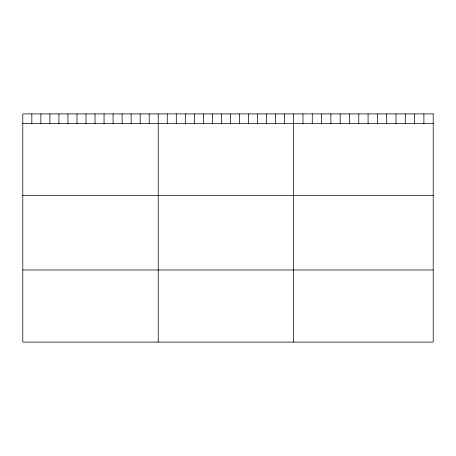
<?xml version="1.0" encoding="UTF-8"?>
<svg xmlns="http://www.w3.org/2000/svg" width="456" height="456" viewBox="0 0 456 456"><rect width="100%" height="100%" fill="white"/><g stroke="black" fill="none" stroke-linecap="round" stroke-linejoin="round"><path stroke-width="0.68" d="M22.8 123.525L433.2 123.525M22.8 195.658L433.2 195.658M22.8 269.975L433.2 269.975M423.898 113.897L423.898 123.525M414.595 113.897L414.595 123.525M405.293 113.897L405.293 123.525M395.99 113.897L395.99 123.525M386.688 113.897L386.688 123.525M377.386 113.897L377.386 123.525M368.083 113.897L368.083 123.525M358.781 113.897L358.781 123.525M349.478 113.897L349.478 123.525M340.176 113.897L340.176 123.525M330.874 113.897L330.874 123.525M321.571 113.897L321.571 123.525M312.269 113.897L312.269 123.525M302.966 113.897L302.966 123.525M293.664 113.897L293.664 342.103M284.635 113.897L284.635 123.525M275.606 113.897L275.606 123.525M266.578 113.897L266.578 123.525M257.549 113.897L257.549 123.525M248.52 113.897L248.52 123.525M239.491 113.897L239.491 123.525M230.462 113.897L230.462 123.525M221.434 113.897L221.434 123.525M212.405 113.897L212.405 123.525M203.376 113.897L203.376 123.525M194.347 113.897L194.347 123.525M185.318 113.897L185.318 123.525M176.29 113.897L176.29 123.525M167.261 113.897L167.261 123.525M158.232 113.897L158.232 342.103M149.203 113.897L149.203 123.525M140.174 113.897L140.174 123.525M131.146 113.897L131.146 123.525M122.117 113.897L122.117 123.525M113.088 113.897L113.088 123.525M104.059 113.897L104.059 123.525M95.03 113.897L95.03 123.525M86.002 113.897L86.002 123.525M76.973 113.897L76.973 123.525M67.944 113.897L67.944 123.525M58.915 113.897L58.915 123.525M49.886 113.897L49.886 123.525M40.858 113.897L40.858 123.525M31.829 113.897L31.829 123.525M433.2 113.897L22.8 113.897L22.8 342.103L433.2 342.103L433.2 113.897"/></g></svg>
